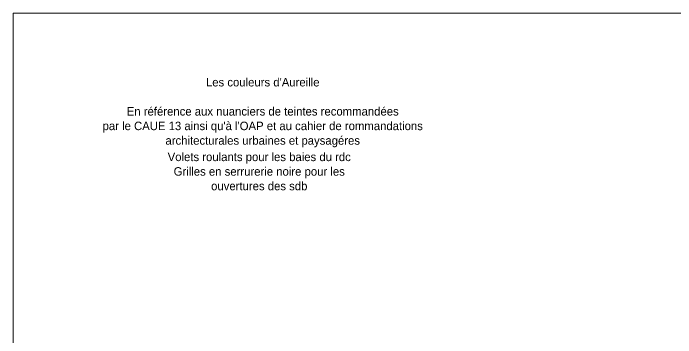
# Model space of a CAD drawing. Header units: metres. Extents: x -12536 to 12621, y -17191 to 9596.
# Drawn here: x -12255 to -10300, y -11211 to -10253 of the extents above; entities that cross this region are included whole.
import ezdxf

# ---------------------------------------------------------------- set-up
doc = ezdxf.new("R2010")
doc.units = ezdxf.units.M
doc.header["$MEASUREMENT"] = 0
doc.layers.add('Calque commun', color=7, linetype='Continuous')
doc.layers.add('Textes', color=7, linetype='Continuous')
doc.styles.add('Century Gothic21', font='GOTHIC.TTF', dxfattribs={"height": 0.079})
doc.styles.add('Century Gothic22', font='GOTHIC.TTF', dxfattribs={"height": 0.079})

msp = doc.modelspace()

# ---------------------------------------------------------------- texts
at = {"layer": 'Calque commun', "color": 5, "linetype": 'ByBlock', "lineweight": -2, "insert": (-11529.25, -10776.057), "char_height": 25, "attachment_point": 8, "line_spacing_factor": 1.032, "style": 'Century Gothic22'}
msp.add_mtext('Volets roulants pour les baies du rdc\\PGrilles en serrurerie noire pour les\\Pouvertures des sdb', dxfattribs=at)
at = {"layer": 'Textes', "color": 5, "linetype": 'ByBlock', "lineweight": -2, "insert": (-11518.987, -10648.824), "char_height": 25, "attachment_point": 8, "line_spacing_factor": 1.032, "style": 'Century Gothic21'}
msp.add_mtext("Les couleurs d'Aureille\\P\\PEn référence aux nuanciers de teintes recommandées\\Ppar le CAUE 13 ainsi qu'à l'OAP et au cahier de rommandations\\Parchitecturales urbaines et paysagéres\\P", dxfattribs=at)

# ---------------------------------------------------------------- meshes
at = {"layer": 'Calque commun', "color": 7, "linetype": 'Continuous', "lineweight": 5}
mesh = msp.add_polyface(dxfattribs=at)
corners = [(-6255.473, -10253.272), (-12255.473, -10253.272), (-12255.473, -14453.272), (-6255.473, -14453.272)]
mesh.append_faces([[corners[k] for k in face] for face in [(0, 1, 2, 3)]], dxfattribs={"color": 7})

doc.saveas('drawing.dxf')
